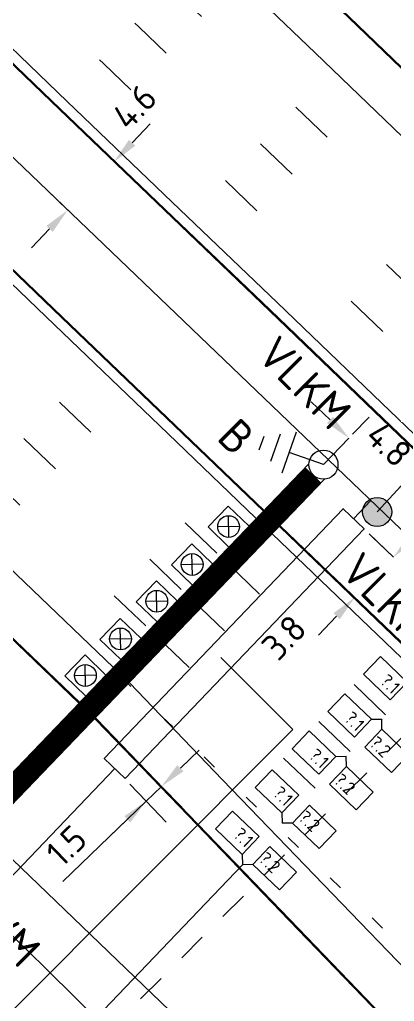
# Model space of a CAD drawing. Header units: metres. Extents: x 134219 to 139178, y 438661 to 444352.
# Drawn here: x 138192.9 to 138218.7, y 439516.9 to 439584.4 of the extents above; entities that cross this region are included whole.
import ezdxf
from ezdxf.enums import TextEntityAlignment as Align

# ---------------------------------------------------------------- set-up
doc = ezdxf.new("R2010")
doc.units = ezdxf.units.M
for name, pattern in [('13strp', [4, 1, -3]), ('39strp', [12, 3, -9]), ('XX-FASEGRENS', [4, 2, -2])]:
    doc.linetypes.add(name, pattern=pattern)
doc.layers.get('DEFPOINTS').update_dxf_attribs({"color": 193})
for name, color, linetype, lineweight in [('N-WE-KG-FASEGRENS-G', 7, 'XX-FASEGRENS', 35), ('N-WE-KL-DATA-S', 10, 'Continuous', 25), ('N-WE-KL-DATA-T18', 1, 'Continuous', 18), ('N-WE-KL-DATA-T25', 7, 'Continuous', 25), ('N-WE-KL-ET_AARDING-S', 7, 'Continuous', 25), ('N-WE-KL-ET_AARDING_AARDELECTRODE-T18', 10, 'Continuous', 18), ('N-WE-KL-ET_AARDING_AARDELECTRODE-T25', 7, 'Continuous', 25), ('N-WE-KL-ET_HULPSTUK_MOF-S', 10, 'Continuous', 25), ('N-WE-KL-ET_LS_HULPSTUK_MOF-T18', 10, 'Continuous', 18), ('N-WE-KL-ET_LS_HULPSTUK_MOF-T25', 7, 'Continuous', 25), ('N-WE-KL-ET_LS_OV_KABEL-G', 10, 'KL-LS-OV-N', 35), ('N-WE-KL-ET_LS_OV_KABEL-M', 7, 'Continuous', 18), ('N-WE-KL-ET_MANTELBUIS-G', 10, 'Continuous', 35), ('N-WE-KL-MONITORING-T18', 1, 'Continuous', 25), ('N-WE-VW-BEWEGWIJZERING_DRAAGCONSTRUCTIE-PORTAAL-S', 10, 'Continuous', 25), ('N-WE-VW-BEWEGWIJZERING_DRAAGCONSTRUCTIE_PORTAAL_POER-S', 7, 'Continuous', 25), ('N-WE-VW-VS-S', 160, 'Continuous', 25), ('N-WE-VW-VS-T18', 10, 'Continuous', 18), ('N-WE-VW-VS-T25', 7, 'Continuous', 25), ('Utd-ondergr-nw', 8, '13strp', 35), ('X-XX-AL-AANPIJLING-S', 7, 'Continuous', 25)]:
    doc.layers.add(name, color=color, linetype=linetype, lineweight=lineweight)
doc.layers.add('N-WE-KL-MONITORING-T25', color=2, linetype='Continuous')
doc.layers.add('Utd-weg-nw', color=8, linetype='Continuous')
doc.styles.add('ISO18', font='NLCS-ISO.ttf')
doc.styles.add('ISO25', font='NLCS-ISO.ttf')
doc.styles.add('NLCS-ISO', font='NLCS-ISO.ttf')
doc.styles.add('NLCS_18', font='NLCS-ISO.ttf', dxfattribs={"height": 1.8})
doc.linetypes.add('KL-LS-OV-N', pattern='A,4,-1,[103,NLCS.SHX,S=0.75,R=0,X=0,Y=0],-1,4,-1.5,["0V",Standard,S=1,R=0,X=0,Y=-0.5],-3', length=14.5)
doc.dimstyles.new('NLCS_t18_pijl_Dimension_l3_h1', dxfattribs={"dimtxt": 1.8, "dimasz": 1.8, "dimexe": 2, "dimexo": 2, "dimgap": 0.7, "dimtad": 1, "dimdec": 1, "dimzin": 0, "dimdsep": 46, "dimtxsty": 'NLCS_18', "dimcen": 2.5, "dimdle": 2, "dimclrd": 256, "dimclre": 256, "dimclrt": 256, "dimadec": 1, "dimazin": 0, "dimtfac": 1, "dimtdec": 1, "dimtofl": 0, "dimtmove": 1, "dimatfit": 0, "dimfxl": 0, "dimtolj": 1, "dimtzin": 0, "dimlwd": 18, "dimlwe": 18, "dimarcsym": 0})

# ---------------------------------------------------------------- blocks, each defined once
blk = doc.blocks.new('SVW-BEWEGWIJZERING_DRAAGCONSTRUCTIE_PORTAAL_ANWB (A2 79.080 HRR)')
for points in [[(-0.082, 0.997), (27.662, 29.841)], [(0.999, -0.043), (28.743, 28.801)]]:
    blk.add_lwpolyline(points)
at = {"ltscale": 10}
blk.add_lwpolyline([(0.693, 0.721, 1.5, 1.5, 0), (27.968, 29.077, 0, 0, 0)], format="xyseb", dxfattribs=at)
blk = doc.blocks.new('SKL-DATA_SIGNAALGEVER_DYNAMISCH-SO')
blk.add_line((0, 2), (0, -2))
blk.add_lwpolyline([(0, -1), (0, 1), (-2, 1), (-2, -1)], close=True)
for points in [[(-0.47, -0.53), (-1.53, 0.53)], [(-0.47, 0.53), (-1.53, -0.53)]]:
    blk.add_lwpolyline(points)
blk.add_circle((-1, 0), 0.75)
at = {"layer": 'N-WE-KL-DATA-T18', "linetype": 'ByBlock', "style": 'NLCS-ISO', "flags": 1}
for tag, p in [('LEVERANCIER', (0, -6.431)), ('BEHOREND_BIJ_PORTAAL_(CONSTRUCTIENUMMER)', (0, -10.215)), ('LOCATIE', (0, -14)), ('TYPE_SIGNAALGEVER', (0, -17.784)), ('PB-ADRES', (0, -21.569)), ('RIJSTROOK_(1,2,3,ETC.)', (0, -25.353)), ('BPS-CODERING', (0, -29.138)), ('OVERIGE_OPMERKING(EN)_1', (0, -32.922)), ('OVERIGE_OPMERKING(EN)_2', (0, -36.707))]:
    blk.add_attdef(tag, p, '', height=1.8, dxfattribs=at)
at = {"layer": 'N-WE-KL-DATA-T25', "linetype": 'ByBlock', "style": 'NLCS-ISO'}
blk.add_attdef('OMSCHRIJVING_T.B.V._LEGENDA', (0, 4.715), '', height=2.5, dxfattribs=at)
blk = doc.blocks.new('SVW-TDI_HULP_DETECTIELUS-SO')
blk.add_line((0.5, 0.5), (0, 0))
at = {"color": 0, "linetype": 'ByBlock'}
blk.add_lwpolyline([(0.5, 2.192), (3.038, 2.192), (3.038, 0.5), (0.5, 0.5)], close=True, dxfattribs=at)
at = {"layer": 'N-WE-VW-VS-T18', "linetype": 'ByBlock', "style": 'NLCS-ISO', "flags": 1}
for tag, p in [('OMSCHRIJVING_LEGENDA', (7.741, -6.192)), ('NABIJ_PORTAAL', (7.741, -9.976)), ('LOCATIE', (7.741, -13.761)), ('RIJSTROKEN', (7.741, -17.545)), ('OVERIGE_OPMERKING(EN)_1', (7.741, -21.33)), ('OVERIGE_OPMERKING(EN)_2', (7.741, -25.114))]:
    blk.add_attdef(tag, p, '', height=1.8, dxfattribs=at)
at = {"layer": 'N-WE-VW-VS-T25', "linetype": 'ByBlock', "style": 'NLCS-ISO'}
blk.add_attdef('LUSNUMMER', text='', height=1.8, dxfattribs=at).set_placement((2.264, 1.346), align=Align.MIDDLE)
blk = doc.blocks.new('SKL-ET_HULP_VERGROTELUSKOPPELMOF-SO')
at = {"ltscale": 10}
h = blk.add_hatch(color=256, dxfattribs=at)
edge = h.paths.add_edge_path()
edge.add_arc((0, 0), 1, 0, 360)
blk.add_circle((0, 0), 1)
at = {"layer": 'N-WE-KL-ET_LS_HULPSTUK_MOF-T18', "style": 'NLCS-ISO', "flags": 1}
for tag, p in [('OMSCHRIJVING_LEGENDA', (0, -8.431)), ('CONSTRUCTIENUMMER', (0, -12.215)), ('LOCATIE', (0, -16)), ('AANTAL_LUSPAREN', (0, -19.784)), ('POSITIE_X', (0, -23.569)), ('POSITIE_Y', (0, -27.353)), ('OVERIGE_OPMERKING(EN)_1', (0, -31.138)), ('OVERIGE_OPMERKING(EN)_2', (0, -34.922))]:
    blk.add_attdef(tag, p, '', height=1.8, dxfattribs=at)
at = {"layer": 'N-WE-KL-ET_LS_HULPSTUK_MOF-T25', "style": 'NLCS-ISO'}
blk.add_attdef('SOORT_MOF', (0, 2.715), '', height=2.25, dxfattribs=at)
blk = doc.blocks.new('SKL-ET_HULP_MOF_VERBINDINGSMOF-SO')
at = {"ltscale": 10}
h = blk.add_hatch(color=256, dxfattribs=at)
edge = h.paths.add_edge_path()
edge.add_arc((0, 0), 1, 0, 360)
blk.add_circle((0, 0), 1)
at = {"layer": 'N-WE-KL-MONITORING-T18', "style": 'ISO18', "flags": 1}
for tag, p in [('OMSCHRIJVING_LEGENDA', (0, -8.431)), ('LOCATIE', (0, -12.215)), ('MASTNUMMER', (0, -16)), ('VAN', (0, -19.784)), ('NAAR', (0, -23.569)), ('VOEDINGSPUNT', (0, -27.353)), ('GROEPSNUMMER', (0, -31.138)), ('OVERIGE_OPMERKING(EN)_1', (0, -34.922)), ('OVERIGE_OPMERKING(EN)_2', (0, -38.707))]:
    blk.add_attdef(tag, p, '', height=1.8, dxfattribs=at)
at = {"layer": 'N-WE-KL-MONITORING-T25', "style": 'ISO25'}
blk.add_attdef('SOORT_MOF', (0, 2.715), '', height=2.25, dxfattribs=at)
blk = doc.blocks.new('SKL-ET_AARDING_AARDELEKTRODE-SO (1)')
for points in [[(2.5, 1.5), (2.5, -1.5)], [(3.5, 1), (3.5, -1)], [(0, 0), (2.5, 0)], [(4.5, -0.5), (4.5, 0.5)]]:
    blk.add_lwpolyline(points)
at = {"layer": 'N-WE-KL-ET_AARDING_AARDELECTRODE-T18', "style": 'NLCS-ISO', "flags": 1}
for tag, p in [('OMSCHRIJVING_LEGENDA', (0, -8.635)), ('CONSTRUCTIENUMMER', (0, -12.42)), ('LOCATIE', (0, -16.204)), ('OVERIGE_OPMERKING(EN)_1', (0, -19.989)), ('OVERIGE_OPMERKING(EN)_2', (0, -23.773))]:
    blk.add_attdef(tag, p, '', height=1.8, dxfattribs=at)
at = {"layer": 'N-WE-KL-ET_AARDING_AARDELECTRODE-T25', "style": 'NLCS-ISO'}
blk.add_attdef('TYPE_SYMBOOL', (0, 4.405), '', height=2.25, dxfattribs=at)
blk = doc.blocks.new('SVW-BEWEGWIJZERING_DRAAGCONSTRUCTIE_PORTAAL_POER-SO')
blk.add_circle((0, 0), 1)
at = {"layer": 'N-WE-KL-MONITORING-T18', "style": 'ISO18', "flags": 1}
for tag, p in [('OMSCHRIJVING_LEGENDA', (0, 28.559)), ('CONSTRUCTIENUMMER', (0, 24.775)), ('LOCATIE', (0, 20.99)), ('TYPE_POER', (0, 17.206)), ('POSITIE_POER', (0, 13.421)), ('OVERIGE_OPMERKING(EN)_1', (0, 9.637)), ('OVERIGE_OPMERKING(EN)_2', (0, 5.852))]:
    blk.add_attdef(tag, p, '', height=1.8, dxfattribs=at)
blk = doc.blocks.new('*D504')
at = {"layer": 'DEFPOINTS', "color": 0, "transparency": 16777216}
for p in [(138199.441, 439574.642), (138196.256, 439571.32), (138196.256, 439571.32)]:
    blk.add_point(p, dxfattribs=at)
at = {"layer": 'N-WE-KL-ET_LS_OV_KABEL-M', "linetype": 'Continuous', "lineweight": 18, "transparency": 16777216}
for p, q in [((138200.686, 439575.941), (138201.932, 439577.24)), ((138195.01, 439570.02), (138193.764, 439568.721))]:
    blk.add_line(p, q, dxfattribs=at)
at = {"layer": 'N-WE-KL-ET_LS_OV_KABEL-M', "lineweight": 18, "transparency": 16777216}
for p, q in [((138199.441, 439574.642), (138197.997, 439576.026)), ((138196.256, 439571.32), (138194.812, 439572.704))]:
    blk.add_line(p, q, dxfattribs=at)
at = {"layer": 'N-WE-KL-ET_LS_OV_KABEL-M', "transparency": 16777216}
for points in [[(138200.47, 439576.149), (138200.903, 439575.734), (138199.441, 439574.642)], [(138194.793, 439570.228), (138195.226, 439569.813), (138196.256, 439571.32)]]:
    blk.add_solid(points, dxfattribs=at)
at = {"layer": 'N-WE-KL-ET_LS_OV_KABEL-M', "transparency": 16777216, "insert": (138200.843, 439578.416), "char_height": 1.8, "attachment_point": 5, "rotation": 46.20578, "style": 'NLCS_18'}
blk.add_mtext('\\A1;4.6', dxfattribs=at)
blk = doc.blocks.new('*D412')
at = {"layer": 'DEFPOINTS', "color": 0, "transparency": 16777216}
for p in [(138215.603, 439555.634, 1.414), (138215.603, 439555.634), (138219.048, 439552.321, 1.414)]:
    blk.add_point(p, dxfattribs=at)
at = {"layer": 'N-WE-KL-ET_LS_OV_KABEL-M', "linetype": 'Continuous', "lineweight": 18, "transparency": 16777216}
for p, q in [((138214.305, 439556.882), (138213.008, 439558.13)), ((138220.345, 439551.073), (138221.642, 439549.825))]:
    blk.add_line(p, q, dxfattribs=at)
at = {"layer": 'N-WE-KL-ET_LS_OV_KABEL-M', "lineweight": 18, "transparency": 16777216}
for p, q in [((138215.857, 439555.899), (138216.989, 439557.076)), ((138219.302, 439552.586), (138220.434, 439553.762))]:
    blk.add_line(p, q, dxfattribs=at)
at = {"layer": 'N-WE-KL-ET_LS_OV_KABEL-M', "transparency": 16777216}
for points in [[(138214.513, 439557.098), (138214.097, 439556.666), (138215.603, 439555.634)], [(138220.553, 439551.289), (138220.137, 439550.857), (138219.048, 439552.321)]]:
    blk.add_solid(points, dxfattribs=at)
at = {"layer": 'N-WE-KL-ET_LS_OV_KABEL-M', "transparency": 16777216, "insert": (138218.354, 439555.208), "char_height": 1.8, "attachment_point": 5, "rotation": 316.11349, "style": 'NLCS_18'}
blk.add_mtext('\\A1;4.8', dxfattribs=at)
blk = doc.blocks.new('*D413')
at = {"layer": 'DEFPOINTS', "color": 0, "transparency": 16777216}
for p in [(138218.665, 439547.447), (138218.665, 439547.447), (138216.007, 439544.683)]:
    blk.add_point(p, dxfattribs=at)
at = {"layer": 'N-WE-KL-ET_LS_OV_KABEL-M', "linetype": 'Continuous', "lineweight": 18, "transparency": 16777216}
for p, q in [((138219.913, 439548.744), (138221.161, 439550.041)), ((138214.759, 439543.386), (138213.512, 439542.089))]:
    blk.add_line(p, q, dxfattribs=at)
at = {"layer": 'N-WE-KL-ET_LS_OV_KABEL-M', "lineweight": 18, "transparency": 16777216}
for p, q in [((138218.665, 439547.447), (138217.224, 439548.833)), ((138216.007, 439544.683), (138214.566, 439546.07))]:
    blk.add_line(p, q, dxfattribs=at)
at = {"layer": 'N-WE-KL-ET_LS_OV_KABEL-M', "transparency": 16777216}
for points in [[(138219.697, 439548.952), (138220.129, 439548.536), (138218.665, 439547.447)], [(138214.543, 439543.594), (138214.976, 439543.178), (138216.007, 439544.683)]]:
    blk.add_solid(points, dxfattribs=at)
at = {"layer": 'N-WE-KL-ET_LS_OV_KABEL-M', "transparency": 16777216, "insert": (138211.138, 439541.929), "char_height": 1.8, "attachment_point": 5, "rotation": 46.11349, "style": 'NLCS_18'}
blk.add_mtext('\\A1;3.8', dxfattribs=at)
blk = doc.blocks.new('*D418')
at = {"layer": 'DEFPOINTS', "color": 0, "transparency": 16777216}
for p in [(138202.709, 439531.686), (138201.653, 439530.668), (138201.653, 439530.668)]:
    blk.add_point(p, dxfattribs=at)
at = {"layer": 'N-WE-KL-ET_LS_OV_KABEL-M', "linetype": 'Continuous', "lineweight": 18, "transparency": 16777216}
for p, q in [((138204.006, 439532.935), (138205.302, 439534.184)), ((138202.709, 439531.686), (138201.653, 439530.668)), ((138195.929, 439525.155), (138201.653, 439530.668)), ((138200.356, 439529.419), (138199.06, 439528.171))]:
    blk.add_line(p, q, dxfattribs=at)
at = {"layer": 'N-WE-KL-ET_LS_OV_KABEL-M', "lineweight": 18, "transparency": 16777216}
for p, q in [((138202.709, 439531.686), (138204.097, 439530.246)), ((138201.653, 439530.668), (138203.04, 439529.228))]:
    blk.add_line(p, q, dxfattribs=at)
at = {"layer": 'N-WE-KL-ET_LS_OV_KABEL-M', "transparency": 16777216}
for points in [[(138203.798, 439533.151), (138204.214, 439532.719), (138202.709, 439531.686)], [(138200.148, 439529.635), (138200.564, 439529.203), (138201.653, 439530.668)]]:
    blk.add_solid(points, dxfattribs=at)
at = {"layer": 'N-WE-KL-ET_LS_OV_KABEL-M', "transparency": 16777216, "insert": (138196.166, 439527.604), "char_height": 1.8, "attachment_point": 5, "rotation": 43.92947, "style": 'NLCS_18'}
blk.add_mtext('\\A1;1.5', dxfattribs=at)

msp = doc.modelspace()

# ---------------------------------------------------------------- linework, layer by layer
at = {"layer": 'N-WE-KG-FASEGRENS-G'}
msp.add_line((138293.195, 439608.992), (138144.513, 439460.316), dxfattribs=at)
at = {"layer": 'N-WE-KL-ET_LS_OV_KABEL-G', "flags": 128}
for points, elevation in [([(138165.545, 439600.739), (138425.823, 439351.408), (138520.256, 439261.976), (138566.891, 439216.723), (138597.648, 439187.422)], 1.379), ([(138221.645, 439555.021), (138217.549, 439550.555)], 1.414), ([(138215.923, 439550.085), (138217.118, 439551.334)], 1.566)]:
    msp.add_lwpolyline(points, dxfattribs=dict(at, elevation=elevation))
for points in [[(138199.491, 439532.912), (138186.302, 439519.129)], [(138208.283, 439526.302), (138194.177, 439511.554), (138186.165, 439519.26)]]:
    msp.add_lwpolyline(points, dxfattribs=at)
at = {"layer": 'N-WE-KL-ET_LS_OV_KABEL-M'}
for points in [[(138213.85, 439553.813), (138215.603, 439555.634)], [(138217.005, 439549.044), (138218.665, 439547.447)], [(138200.518, 439531.845), (138201.653, 439530.668)]]:
    msp.add_lwpolyline(points, dxfattribs=at)
at = {"layer": 'N-WE-KL-ET_MANTELBUIS-G', "flags": 128}
msp.add_lwpolyline([(138200.213, 439532.221), (138216.645, 439549.394), (138215.2, 439550.776), (138198.768, 439533.604)], close=True, dxfattribs=at)
at = {"layer": 'Utd-ondergr-nw', "linetype": 'Continuous', "flags": 128}
for points in [[(138161.418, 439636.477), (138165.06, 439632.985), (138172.279, 439626.064), (138179.497, 439619.143), (138186.715, 439612.223), (138193.934, 439605.302), (138201.152, 439598.381), (138208.37, 439591.46), (138215.589, 439584.54), (138222.807, 439577.619), (138230.025, 439570.698), (138237.243, 439563.778), (138244.462, 439556.857), (138251.68, 439549.936), (138258.898, 439543.016), (138266.117, 439536.095), (138273.335, 439529.174), (138280.553, 439522.253), (138287.772, 439515.333)], [(138162.839, 439635.212), (138165.109, 439633.035), (138172.327, 439626.115), (138179.545, 439619.194), (138186.764, 439612.273), (138193.982, 439605.352), (138201.2, 439598.432), (138208.419, 439591.511), (138215.637, 439584.59), (138222.855, 439577.67), (138230.074, 439570.749), (138237.292, 439563.828), (138244.51, 439556.907), (138251.728, 439549.987), (138258.947, 439543.066), (138266.165, 439536.145), (138273.383, 439529.225), (138280.602, 439522.304), (138287.82, 439515.383)], [(138152.43, 439619.811), (138159.648, 439612.891), (138166.867, 439605.97), (138174.085, 439599.049), (138181.303, 439592.128), (138188.522, 439585.208), (138195.74, 439578.287), (138202.958, 439571.366), (138210.177, 439564.446), (138217.395, 439557.525), (138224.613, 439550.604), (138231.831, 439543.684), (138239.05, 439536.763), (138246.268, 439529.842), (138253.486, 439522.921), (138260.705, 439516.001)], [(138152.382, 439619.761), (138159.6, 439612.84), (138166.818, 439605.919), (138174.037, 439598.999), (138181.255, 439592.078), (138188.473, 439585.157), (138195.691, 439578.237), (138202.91, 439571.316), (138210.128, 439564.395), (138217.346, 439557.474), (138224.565, 439550.554), (138231.783, 439543.633), (138239.001, 439536.712), (138246.22, 439529.792), (138253.438, 439522.871), (138260.656, 439515.95)], [(138152.52, 439605.456), (138159.738, 439598.535), (138166.957, 439591.614), (138174.175, 439584.694), (138181.393, 439577.773), (138188.612, 439570.852), (138195.83, 439563.932), (138203.048, 439557.011), (138210.267, 439550.09)], [(138152.569, 439605.506), (138159.787, 439598.586), (138167.005, 439591.665), (138174.223, 439584.744), (138181.442, 439577.823), (138188.66, 439570.903), (138195.878, 439563.982), (138203.097, 439557.061), (138210.315, 439550.141)], [(138154.278, 439578.39), (138161.496, 439571.47), (138168.715, 439564.549), (138175.933, 439557.628), (138183.151, 439550.708), (138190.369, 439543.787), (138197.588, 439536.866)], [(138154.326, 439578.441), (138161.545, 439571.52), (138168.763, 439564.6), (138175.981, 439557.679), (138183.2, 439550.758), (138190.418, 439543.837), (138197.636, 439536.917)], [(138210.267, 439550.09), (138217.485, 439543.169), (138224.703, 439536.249), (138231.921, 439529.328), (138239.14, 439522.407), (138246.358, 439515.487), (138253.576, 439508.566), (138260.795, 439501.645), (138268.013, 439494.725), (138275.231, 439487.804), (138282.45, 439480.883), (138289.668, 439473.962), (138296.886, 439467.042), (138304.104, 439460.121), (138311.323, 439453.2), (138318.541, 439446.28), (138325.759, 439439.359), (138332.978, 439432.438), (138340.196, 439425.517), (138347.414, 439418.597), (138354.633, 439411.676), (138361.851, 439404.755), (138369.069, 439397.835), (138373.892, 439393.211)], [(138210.315, 439550.141), (138217.533, 439543.22), (138224.752, 439536.299), (138231.97, 439529.379), (138239.188, 439522.458), (138246.406, 439515.537), (138253.625, 439508.616), (138260.843, 439501.696), (138268.061, 439494.775), (138275.28, 439487.854), (138282.498, 439480.934), (138289.716, 439474.013), (138296.935, 439467.092), (138304.153, 439460.172), (138311.371, 439453.251), (138318.589, 439446.33), (138325.808, 439439.409), (138333.026, 439432.489), (138340.244, 439425.568), (138347.463, 439418.647), (138354.681, 439411.727), (138361.899, 439404.806), (138369.118, 439397.885), (138373.94, 439393.261)], [(138197.605, 439536.884), (138204.548, 439529.677), (138211.491, 439522.469), (138218.435, 439515.261), (138225.378, 439508.054), (138232.321, 439500.846), (138239.264, 439493.638), (138246.208, 439486.431), (138253.151, 439479.223), (138260.094, 439472.016), (138267.037, 439464.808), (138274.255, 439457.887), (138281.474, 439450.967), (138288.692, 439444.046), (138295.91, 439437.125), (138303.129, 439430.204), (138310.347, 439423.284)], [(138197.654, 439536.935), (138204.597, 439529.727), (138211.54, 439522.52), (138218.483, 439515.312), (138225.426, 439508.104), (138232.37, 439500.897), (138239.313, 439493.689), (138246.256, 439486.481), (138253.199, 439479.274), (138260.142, 439472.066), (138267.086, 439464.858), (138274.304, 439457.938), (138281.522, 439451.017), (138288.74, 439444.096), (138295.959, 439437.176), (138303.177, 439430.255), (138310.395, 439423.334)], [(138190.023, 439528.977), (138197.242, 439522.056), (138204.46, 439515.135), (138211.678, 439508.214), (138218.897, 439501.294), (138226.115, 439494.373), (138233.333, 439487.452), (138240.552, 439480.532), (138247.77, 439473.611), (138254.988, 439466.69), (138262.206, 439459.77), (138269.425, 439452.849), (138276.643, 439445.928), (138283.861, 439439.007), (138291.08, 439432.087), (138298.298, 439425.166)], [(138187.428, 439526.27), (138194.606, 439519.306), (138201.711, 439512.268), (138208.759, 439505.169), (138215.763, 439498.025), (138222.739, 439490.852), (138229.7, 439483.663), (138236.661, 439476.474), (138243.637, 439469.3), (138250.641, 439462.156), (138257.689, 439455.058), (138264.794, 439448.019), (138271.972, 439441.056), (138279.19, 439434.135), (138286.408, 439427.214)]]:
    msp.add_lwpolyline(points, dxfattribs=at)
at = {"layer": 'Utd-weg-nw', "linetype": '39strp', "flags": 128}
for points in [[(137875.961, 439866.187), (137883.122, 439859.208), (137890.284, 439852.228), (137897.445, 439845.249), (137904.607, 439838.269), (137911.768, 439831.29), (137917.211, 439825.985), (137918.93, 439824.31), (137926.091, 439817.331), (137933.253, 439810.351), (137940.414, 439803.372), (137943.472, 439800.391), (137947.581, 439796.39), (137954.756, 439789.411), (137961.939, 439782.44), (137969.129, 439775.476), (137976.325, 439768.519), (137983.529, 439761.57), (137990.74, 439754.627), (137997.957, 439747.692), (138002.309, 439743.517), (138005.178, 439740.766), (138012.396, 439733.845), (138019.615, 439726.925), (138026.833, 439720.004), (138034.051, 439713.083), (138041.27, 439706.162), (138048.488, 439699.242), (138055.706, 439692.321), (138062.925, 439685.4), (138070.143, 439678.48), (138077.361, 439671.559), (138084.579, 439664.638), (138091.798, 439657.718), (138099.016, 439650.797), (138106.234, 439643.876), (138113.453, 439636.955), (138120.671, 439630.035), (138127.889, 439623.114), (138135.108, 439616.193), (138142.326, 439609.273), (138149.544, 439602.352), (138156.763, 439595.431), (138163.981, 439588.51), (138171.199, 439581.59), (138178.417, 439574.669), (138185.636, 439567.748), (138192.854, 439560.828), (138200.072, 439553.907), (138207.291, 439546.986)], [(137873.518, 439863.681), (137880.679, 439856.701), (137887.841, 439849.722), (137895.002, 439842.742), (137902.164, 439835.763), (137909.325, 439828.783), (137914.768, 439823.479), (137916.487, 439821.804), (137923.648, 439814.824), (137930.81, 439807.845), (137937.971, 439800.865), (137941.03, 439797.885), (137945.139, 439793.882), (137952.318, 439786.901), (137959.503, 439779.927), (137966.695, 439772.961), (137973.894, 439766.001), (137981.1, 439759.049), (137988.313, 439752.105), (137995.533, 439745.167), (137999.887, 439740.99), (138002.756, 439738.24), (138009.974, 439731.319), (138017.193, 439724.398), (138024.411, 439717.477), (138031.629, 439710.557), (138038.847, 439703.636), (138046.066, 439696.715), (138053.284, 439689.795), (138060.502, 439682.874), (138067.721, 439675.953), (138074.939, 439669.033), (138082.157, 439662.112), (138089.376, 439655.191), (138096.594, 439648.27), (138103.812, 439641.35), (138111.03, 439634.429), (138118.249, 439627.508), (138125.467, 439620.588), (138132.685, 439613.667), (138139.904, 439606.746), (138147.122, 439599.825), (138154.34, 439592.905), (138161.559, 439585.984), (138168.777, 439579.063), (138175.995, 439572.143), (138183.213, 439565.222), (138190.432, 439558.301), (138197.65, 439551.381), (138204.868, 439544.46)], [(137871.075, 439861.174), (137878.237, 439854.195), (137885.398, 439847.215), (137892.56, 439840.236), (137899.721, 439833.256), (137906.883, 439826.277), (137912.325, 439820.972), (137914.044, 439819.297), (137921.206, 439812.318), (137928.367, 439805.338), (137935.528, 439798.359), (137938.587, 439795.378), (137942.698, 439791.374), (137949.879, 439784.39), (137957.066, 439777.414), (137964.261, 439770.446), (137971.463, 439763.484), (137978.671, 439756.529), (137985.887, 439749.582), (137993.109, 439742.642), (137997.465, 439738.464), (138000.334, 439735.713), (138007.552, 439728.792), (138014.77, 439721.872), (138021.989, 439714.951), (138029.207, 439708.03), (138036.425, 439701.11), (138043.643, 439694.189), (138050.862, 439687.268), (138058.08, 439680.348), (138065.298, 439673.427), (138072.517, 439666.506), (138079.735, 439659.585), (138086.953, 439652.665), (138094.172, 439645.744), (138101.39, 439638.823), (138108.608, 439631.903), (138115.827, 439624.982), (138123.045, 439618.061), (138130.263, 439611.14), (138137.481, 439604.22), (138144.7, 439597.299), (138151.918, 439590.378), (138159.136, 439583.458), (138166.355, 439576.537), (138173.573, 439569.616), (138180.791, 439562.696), (138188.01, 439555.775), (138195.228, 439548.854), (138202.446, 439541.933)], [(138073.359, 439711.277), (138073.631, 439711.016), (138080.849, 439704.096), (138088.068, 439697.175), (138095.286, 439690.254), (138102.504, 439683.334), (138109.722, 439676.413), (138116.941, 439669.492), (138124.159, 439662.572), (138131.377, 439655.651), (138138.596, 439648.73), (138145.814, 439641.809), (138153.032, 439634.889), (138160.251, 439627.968), (138167.469, 439621.047), (138174.687, 439614.127), (138181.905, 439607.206), (138189.124, 439600.285), (138196.342, 439593.364), (138203.56, 439586.444), (138210.779, 439579.523), (138217.997, 439572.602), (138225.215, 439565.682), (138232.434, 439558.761), (138239.652, 439551.84), (138246.87, 439544.92), (138254.088, 439537.999), (138261.307, 439531.078), (138268.525, 439524.157), (138275.743, 439517.237), (138282.962, 439510.316), (138290.18, 439503.395), (138297.398, 439496.475), (138304.617, 439489.554), (138311.835, 439482.633), (138319.053, 439475.713), (138326.271, 439468.792), (138333.49, 439461.871), (138340.708, 439454.95), (138347.926, 439448.03), (138355.145, 439441.109), (138362.363, 439434.188), (138369.581, 439427.268), (138376.8, 439420.347), (138384.018, 439413.426), (138388.856, 439408.788)], [(138070.937, 439708.751), (138071.209, 439708.49), (138078.427, 439701.569), (138085.645, 439694.649), (138092.864, 439687.728), (138100.082, 439680.807), (138107.3, 439673.887), (138114.518, 439666.966), (138121.737, 439660.045), (138128.955, 439653.124), (138136.173, 439646.204), (138143.392, 439639.283), (138150.61, 439632.362), (138157.828, 439625.442), (138165.047, 439618.521), (138172.265, 439611.6), (138179.483, 439604.679), (138186.701, 439597.759), (138193.92, 439590.838), (138201.138, 439583.917), (138208.356, 439576.997), (138215.575, 439570.076), (138222.793, 439563.155), (138230.011, 439556.235), (138237.23, 439549.314), (138244.448, 439542.393), (138251.666, 439535.472), (138258.884, 439528.552), (138266.103, 439521.631), (138273.321, 439514.71), (138280.539, 439507.79), (138287.758, 439500.869), (138294.976, 439493.948), (138302.194, 439487.028), (138309.413, 439480.107), (138316.631, 439473.186), (138323.849, 439466.265), (138331.067, 439459.345), (138338.286, 439452.424), (138345.504, 439445.503), (138352.722, 439438.583), (138359.941, 439431.662), (138367.159, 439424.741), (138374.377, 439417.82), (138381.596, 439410.9), (138386.428, 439406.267)], [(138068.514, 439706.225), (138068.786, 439705.964), (138076.005, 439699.043), (138083.223, 439692.122), (138090.441, 439685.202), (138097.66, 439678.281), (138104.878, 439671.36), (138112.096, 439664.439), (138119.315, 439657.519), (138126.533, 439650.598), (138133.751, 439643.677), (138140.969, 439636.757), (138148.188, 439629.836), (138155.406, 439622.915), (138162.624, 439615.994), (138169.843, 439609.074), (138177.061, 439602.153), (138184.279, 439595.232), (138191.498, 439588.312), (138198.716, 439581.391), (138205.934, 439574.47), (138213.152, 439567.55), (138220.371, 439560.629), (138227.589, 439553.708), (138234.807, 439546.787), (138242.026, 439539.867), (138249.244, 439532.946), (138256.462, 439526.025), (138263.681, 439519.105), (138270.899, 439512.184), (138278.117, 439505.263), (138285.335, 439498.343), (138292.554, 439491.422), (138299.772, 439484.501), (138306.99, 439477.58), (138314.209, 439470.66), (138321.427, 439463.739), (138328.645, 439456.818), (138335.864, 439449.898), (138343.082, 439442.977), (138350.3, 439436.056), (138357.518, 439429.135), (138364.737, 439422.215), (138371.955, 439415.294), (138379.173, 439408.373), (138384, 439403.746)], [(138207.291, 439546.986), (138214.509, 439540.066), (138221.727, 439533.145), (138228.946, 439526.224), (138236.164, 439519.303), (138243.382, 439512.383), (138250.6, 439505.462), (138257.819, 439498.541), (138265.037, 439491.621), (138272.255, 439484.7), (138279.474, 439477.779), (138286.692, 439470.859), (138293.91, 439463.938), (138301.129, 439457.017), (138308.347, 439450.096), (138315.565, 439443.176), (138322.783, 439436.255), (138330.002, 439429.334), (138337.22, 439422.414), (138344.438, 439415.493), (138351.657, 439408.572), (138358.875, 439401.651), (138366.093, 439394.731), (138370.917, 439390.106)], [(138204.868, 439544.46), (138212.087, 439537.539), (138219.305, 439530.618), (138226.523, 439523.698), (138233.742, 439516.777), (138240.96, 439509.856), (138248.178, 439502.936), (138255.396, 439496.015), (138262.615, 439489.094), (138269.833, 439482.174), (138277.051, 439475.253), (138284.27, 439468.332), (138291.488, 439461.411), (138298.706, 439454.491), (138305.925, 439447.57), (138313.143, 439440.649), (138320.361, 439433.729), (138327.579, 439426.808), (138334.798, 439419.887), (138342.016, 439412.966), (138349.234, 439406.046), (138356.453, 439399.125), (138363.671, 439392.204), (138368.496, 439387.579)], [(138202.446, 439541.933), (138209.664, 439535.013), (138216.883, 439528.092), (138224.101, 439521.171), (138231.319, 439514.251), (138238.538, 439507.33), (138245.756, 439500.409), (138252.974, 439493.489), (138260.193, 439486.568), (138267.411, 439479.647), (138274.629, 439472.726), (138281.847, 439465.806), (138289.066, 439458.885), (138296.284, 439451.964), (138303.502, 439445.044), (138310.721, 439438.123), (138317.939, 439431.202), (138325.157, 439424.281), (138332.376, 439417.361), (138339.594, 439410.44), (138346.812, 439403.519), (138354.03, 439396.599), (138361.249, 439389.678), (138366.074, 439385.051)]]:
    msp.add_lwpolyline(points, dxfattribs=at)
at = {"layer": 'Utd-weg-nw', "linetype": 'Continuous', "flags": 128}
for points in [[(138155.524, 439637.487), (138162.742, 439630.567), (138169.96, 439623.646), (138177.179, 439616.725), (138184.397, 439609.804), (138191.615, 439602.884), (138198.833, 439595.963), (138206.052, 439589.042), (138213.27, 439582.122), (138220.488, 439575.201), (138227.707, 439568.28), (138234.925, 439561.36), (138242.143, 439554.439), (138249.362, 439547.518), (138256.58, 439540.597), (138263.798, 439533.677), (138271.016, 439526.756), (138278.235, 439519.835), (138285.453, 439512.915)], [(138152.915, 439620.317), (138160.133, 439613.396), (138167.351, 439606.475), (138174.569, 439599.554), (138181.788, 439592.634), (138189.006, 439585.713), (138196.224, 439578.792), (138203.443, 439571.872), (138210.661, 439564.951), (138217.879, 439558.03), (138225.098, 439551.11), (138232.316, 439544.189), (138239.534, 439537.268), (138246.752, 439530.347), (138253.971, 439523.427), (138261.189, 439516.506)], [(138152.036, 439604.95), (138159.254, 439598.03), (138166.472, 439591.109), (138173.691, 439584.188), (138180.909, 439577.268), (138188.127, 439570.347), (138195.345, 439563.426), (138202.564, 439556.506), (138209.782, 439549.585)], [(138156.645, 439580.859), (138163.863, 439573.938), (138171.081, 439567.018), (138178.3, 439560.097), (138185.518, 439553.176), (138192.736, 439546.256), (138199.955, 439539.335)], [(138209.782, 439549.585), (138217, 439542.664), (138224.219, 439535.743), (138231.437, 439528.823), (138238.655, 439521.902), (138245.874, 439514.981), (138253.092, 439508.061), (138260.31, 439501.14), (138267.528, 439494.219), (138274.747, 439487.299), (138281.965, 439480.378), (138289.183, 439473.457), (138296.402, 439466.536), (138303.62, 439459.616), (138310.838, 439452.695), (138318.057, 439445.774), (138325.275, 439438.854), (138332.493, 439431.933), (138339.711, 439425.012), (138346.93, 439418.091), (138354.148, 439411.171), (138361.366, 439404.25), (138368.585, 439397.329), (138373.408, 439392.705)], [(138199.972, 439539.353), (138206.915, 439532.145), (138213.858, 439524.938), (138220.802, 439517.73), (138227.745, 439510.522), (138234.688, 439503.315), (138241.631, 439496.107), (138248.574, 439488.899), (138255.518, 439481.692), (138262.461, 439474.484), (138269.404, 439467.277), (138276.622, 439460.356), (138283.841, 439453.435), (138291.059, 439446.514), (138298.277, 439439.594), (138305.495, 439432.673), (138312.714, 439425.752)]]:
    msp.add_lwpolyline(points, dxfattribs=at)
at = {"layer": 'Utd-weg-nw', "linetype": '13strp', "flags": 128}
msp.add_lwpolyline([(138199.868, 439539.245), (138207.086, 439532.324), (138214.305, 439525.403), (138221.523, 439518.483), (138228.741, 439511.562), (138235.96, 439504.641), (138243.178, 439497.72), (138250.396, 439490.8), (138257.615, 439483.879), (138264.833, 439476.958), (138272.051, 439470.038), (138279.269, 439463.117), (138286.488, 439456.196), (138293.706, 439449.275), (138300.924, 439442.355), (138308.143, 439435.434), (138315.361, 439428.513), (138322.579, 439421.593), (138329.798, 439414.672), (138337.016, 439407.751), (138344.234, 439400.831), (138351.452, 439393.91), (138358.671, 439386.989), (138363.497, 439382.362)], dxfattribs=at)
at = {"layer": 'X-XX-AL-AANPIJLING-S'}
for p, q in [((138211.75, 439535.597), (138206.799, 439540.549)), ((138108.064, 439431.915), (138211.75, 439535.597))]:
    msp.add_line(p, q, dxfattribs=at)

# ---------------------------------------------------------------- block references
at = {"layer": 'N-WE-KL-DATA-S', "rotation": 316.1134862250525}
for p in [(138208.044, 439548.858), (138205.537, 439546.252), (138203.103, 439543.721), (138200.61, 439541.129), (138198.193, 439538.616)]:
    msp.add_blockref('SKL-DATA_SIGNAALGEVER_DYNAMISCH-SO', p, dxfattribs=at)
at = {"layer": 'N-WE-KL-ET_AARDING-S'}
ref = msp.add_blockref('SKL-ET_AARDING_AARDELEKTRODE-SO (1)', (138213.85, 439553.813), dxfattribs=dict(at, xscale=-1, rotation=340.7448631875111))
ref.add_attrib('TYPE_SYMBOOL', 'B', (138206.424, 439555.578), dxfattribs={"layer": 'N-WE-KL-MONITORING-T25', "height": 2.25, "rotation": 314.99885, "style": 'ISO25'})
at = {"layer": 'N-WE-KL-ET_HULPSTUK_MOF-S'}
ref = msp.add_blockref('SKL-ET_HULP_VERGROTELUSKOPPELMOF-SO', (138217.549, 439550.555, 1.857), dxfattribs=at)
ref.add_attrib('SOORT_MOF', 'VLKM', (138209.151, 439561.239, 1.857), dxfattribs={"layer": 'N-WE-KL-MONITORING-T25', "height": 2.25, "rotation": 314.99885, "style": 'ISO25'})
ref = msp.add_blockref('SKL-ET_HULP_VERGROTELUSKOPPELMOF-SO', (138222.744, 439545.651, 2.024), dxfattribs=at)
ref.add_attrib('SOORT_MOF', 'VLKM', (138214.893, 439546.361, 2.024), dxfattribs={"layer": 'N-WE-KL-MONITORING-T25', "height": 2.25, "rotation": 314.99885, "style": 'ISO25'})
ref = msp.add_blockref('SKL-ET_HULP_MOF_VERBINDINGSMOF-SO', (138189.025, 439521.974), dxfattribs=at)
ref.add_attrib('SOORT_MOF', 'VM', (138190.12, 439521.923), dxfattribs={"layer": 'N-WE-KL-MONITORING-T25', "height": 2.25, "rotation": 314.99885, "style": 'ISO25'})
at = {"layer": 'N-WE-VW-BEWEGWIJZERING_DRAAGCONSTRUCTIE-PORTAAL-S'}
msp.add_blockref('SVW-BEWEGWIJZERING_DRAAGCONSTRUCTIE_PORTAAL_ANWB (A2 79.080 HRR)', (138185.189, 439524.015), dxfattribs=at)
at = {"layer": 'N-WE-VW-BEWEGWIJZERING_DRAAGCONSTRUCTIE_PORTAAL_POER-S', "rotation": 107.0588396289041}
msp.add_blockref('SVW-BEWEGWIJZERING_DRAAGCONSTRUCTIE_PORTAAL_POER-SO', (138213.85, 439553.813), dxfattribs=at)
at = {"layer": 'N-WE-VW-VS-S'}
ref = msp.add_blockref('SVW-TDI_HULP_DETECTIELUS-SO', (138220.312, 439538.878), dxfattribs=dict(at, rotation=136.2735726427118))
ref.add_attrib('LUSNUMMER', '?.1', dxfattribs={"layer": 'N-WE-KL-MONITORING-T18', "height": 0.9, "rotation": 316.27357, "style": 'ISO18'}).set_placement((138218.44, 439538.73), align=Align.MIDDLE_CENTER)
ref = msp.add_blockref('SVW-TDI_HULP_DETECTIELUS-SO', (138217.861, 439536.316), dxfattribs=dict(at, rotation=136.2735726427118))
ref.add_attrib('LUSNUMMER', '?.1', dxfattribs={"layer": 'N-WE-KL-MONITORING-T18', "height": 0.9, "rotation": 316.27357, "style": 'ISO18'}).set_placement((138215.99, 439536.168), align=Align.MIDDLE_CENTER)
ref = msp.add_blockref('SVW-TDI_HULP_DETECTIELUS-SO', (138217.861, 439536.316), dxfattribs=dict(at, xscale=-1, rotation=136.2735726366994))
ref.add_attrib('LUSNUMMER', '?.2', dxfattribs={"layer": 'N-WE-KL-MONITORING-T18', "height": 0.9, "rotation": 316.27357, "style": 'ISO18'}).set_placement((138217.765, 439534.407), align=Align.MIDDLE_CENTER)
ref = msp.add_blockref('SVW-TDI_HULP_DETECTIELUS-SO', (138215.414, 439533.758), dxfattribs=dict(at, rotation=136.2735726427118))
ref.add_attrib('LUSNUMMER', '?.1', dxfattribs={"layer": 'N-WE-KL-MONITORING-T18', "height": 0.9, "rotation": 316.27357, "style": 'ISO18'}).set_placement((138213.543, 439533.61), align=Align.MIDDLE_CENTER)
ref = msp.add_blockref('SVW-TDI_HULP_DETECTIELUS-SO', (138215.414, 439533.758), dxfattribs=dict(at, xscale=-1, rotation=136.2735726366994))
ref.add_attrib('LUSNUMMER', '?.2', dxfattribs={"layer": 'N-WE-KL-MONITORING-T18', "height": 0.9, "rotation": 316.27357, "style": 'ISO18'}).set_placement((138215.319, 439531.849), align=Align.MIDDLE_CENTER)
ref = msp.add_blockref('SVW-TDI_HULP_DETECTIELUS-SO', (138211.006, 439529.149), dxfattribs=dict(at, xscale=-1, rotation=316.2738870787737))
ref.add_attrib('LUSNUMMER', '?.1', dxfattribs={"layer": 'N-WE-KL-MONITORING-T18', "height": 0.9, "rotation": 316.27389, "style": 'ISO18'}).set_placement((138211.07, 439531.025), align=Align.MIDDLE_CENTER)
ref = msp.add_blockref('SVW-TDI_HULP_DETECTIELUS-SO', (138211.006, 439529.149), dxfattribs=dict(at, rotation=316.2738870847862))
ref.add_attrib('LUSNUMMER', '?.2', dxfattribs={"layer": 'N-WE-KL-MONITORING-T18', "height": 0.9, "rotation": 316.27389, "style": 'ISO18'}).set_placement((138212.877, 439529.296), align=Align.MIDDLE_CENTER)
ref = msp.add_blockref('SVW-TDI_HULP_DETECTIELUS-SO', (138208.283, 439526.302), dxfattribs=dict(at, xscale=-1, rotation=316.2738870787737))
ref.add_attrib('LUSNUMMER', '?.1', dxfattribs={"layer": 'N-WE-KL-MONITORING-T18', "height": 0.9, "rotation": 316.27389, "style": 'ISO18'}).set_placement((138208.347, 439528.178), align=Align.MIDDLE_CENTER)
ref = msp.add_blockref('SVW-TDI_HULP_DETECTIELUS-SO', (138208.283, 439526.302), dxfattribs=dict(at, rotation=316.2738870847862))
ref.add_attrib('LUSNUMMER', '?.2', dxfattribs={"layer": 'N-WE-KL-MONITORING-T18', "height": 0.9, "rotation": 316.27389, "style": 'ISO18'}).set_placement((138210.154, 439526.45), align=Align.MIDDLE_CENTER)

# ---------------------------------------------------------------- dimensions: what is measured, and where the dimension line sits
at = {"layer": 'N-WE-KL-ET_LS_OV_KABEL-M'}
for base, p1, p2, angle, picture, middle in [((138196.256, 439571.32), (138199.441, 439574.642), (138196.256, 439571.32), 226.20578, '*D504', (138201.998, 439577.309)), ((138215.603, 439555.634), (138219.048, 439552.321, 1.414), (138215.603, 439555.634, 1.414), 136.11349, '*D412', (138217.245, 439554.055)), ((138218.665, 439547.447), (138216.007, 439544.683), (138218.665, 439547.447), 46.11349, '*D413', (138212.291, 439540.82)), ((138201.653, 439530.668), (138202.709, 439531.686), (138201.653, 439530.668), 223.92947, '*D418', (138197.276, 439526.452))]:
    dim = msp.add_linear_dim(base=base, p1=p1, p2=p2, angle=angle, dimstyle='NLCS_t18_pijl_Dimension_l3_h1', dxfattribs=at)
    dim.commit()
    dim.dimension.update_dxf_attribs({"geometry": picture, "text_midpoint": middle, "dimtype": 161})

doc.saveas('drawing.dxf')
